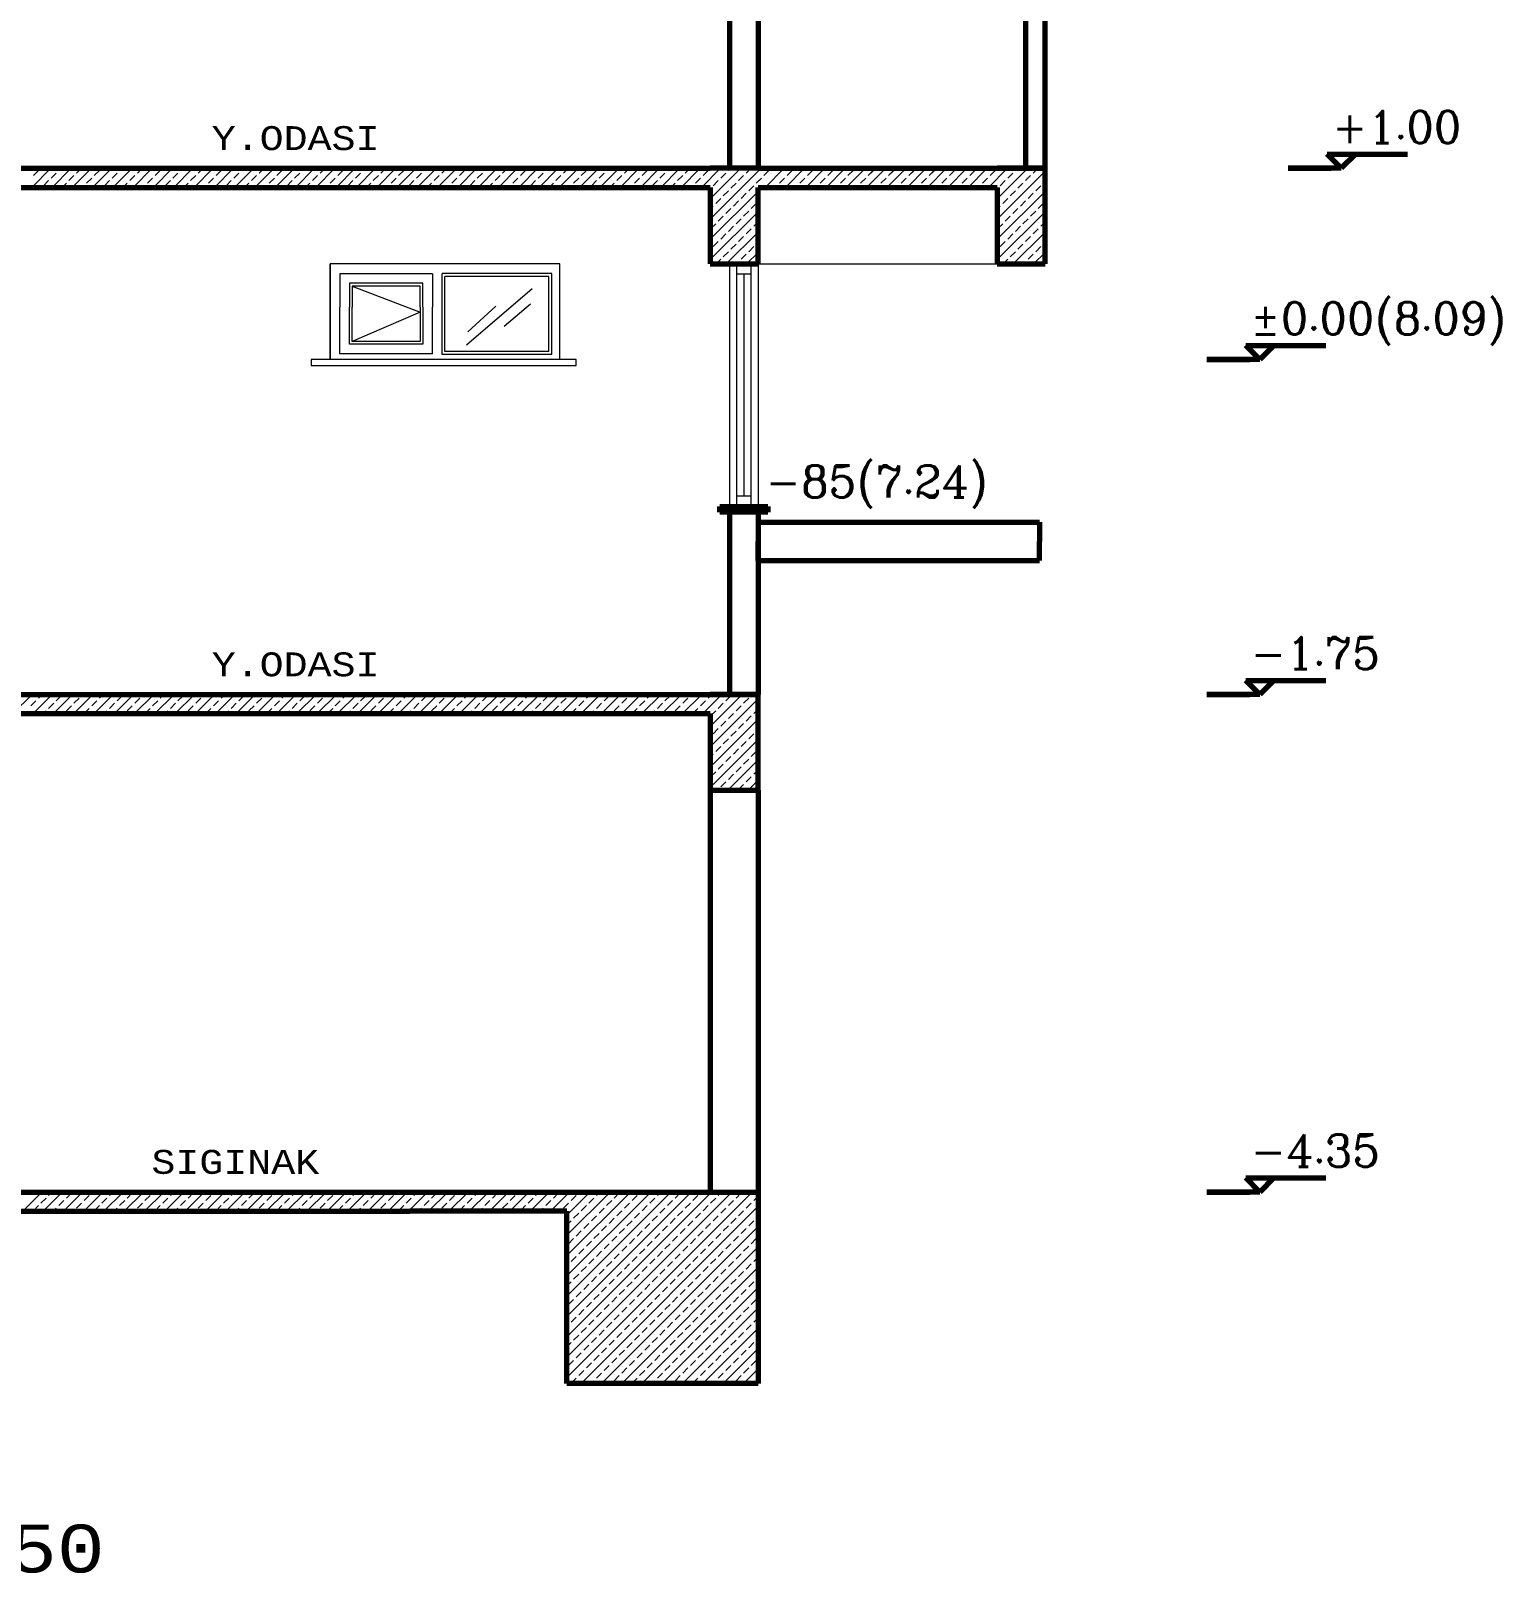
# Model space of a CAD drawing. Header units: millimetres. Extents: x 35860 to 71103, y -11298 to -8385.
# Drawn here: x 57257 to 58025, y -11198 to -10392 of the extents above; entities that cross this region are included whole.
import ezdxf
from ezdxf.enums import TextEntityAlignment as Align

# ---------------------------------------------------------------- set-up
doc = ezdxf.new("R2010")
doc.units = ezdxf.units.MM
doc.header["$MEASUREMENT"] = 0
doc.layers.get('0').update_dxf_attribs({"lineweight": 15})
for name, color, linetype, lineweight in [('02', 2, 'Continuous', 20), ('03_Yazı', 1, 'Continuous', 30), ('07', 3, 'Continuous', 70)]:
    doc.layers.add(name, color=color, linetype=linetype, lineweight=lineweight)
doc.styles.add('C', font='')
doc.styles.add('ROMANC', font='romanc', dxfattribs={"height": 0.11})
doc.styles.get('C').set_extended_font_data('Courier New Tur')

msp = doc.modelspace()

# ---------------------------------------------------------------- linework, layer by layer
for p, q in [((57257.27, -10473.42), (57267.27, -10463.42)), ((57258.13, -10467.25), (57260.79, -10464.6)), ((57267.41, -10468.58), (57270.07, -10465.93)), ((57267.87, -10473.42), (57277.87, -10463.42)), ((57271.39, -10464.6), (57272.57, -10463.42)), ((57276.7, -10469.9), (57279.35, -10467.25)), ((57278.48, -10473.42), (57288.48, -10463.42)), ((57280.67, -10465.93), (57283.18, -10463.42)), ((57285.98, -10471.23), (57288.63, -10468.58)), ((57289.09, -10473.42), (57299.09, -10463.42)), ((57289.95, -10467.25), (57292.61, -10464.6)), ((57299.23, -10468.58), (57301.89, -10465.93)), ((57299.69, -10473.42), (57309.69, -10463.42)), ((57303.21, -10464.6), (57304.39, -10463.42)), ((57308.52, -10469.9), (57311.17, -10467.25)), ((57310.3, -10473.42), (57320.3, -10463.42)), ((57312.49, -10465.93), (57315, -10463.42)), ((57317.8, -10471.23), (57320.45, -10468.58)), ((57320.91, -10473.42), (57330.91, -10463.42)), ((57321.77, -10467.25), (57324.42, -10464.6)), ((57331.05, -10468.58), (57333.71, -10465.93)), ((57331.51, -10473.42), (57341.51, -10463.42)), ((57335.03, -10464.6), (57336.21, -10463.42)), ((57340.33, -10469.9), (57342.99, -10467.25)), ((57342.12, -10473.42), (57352.12, -10463.42)), ((57344.31, -10465.93), (57346.82, -10463.42)), ((57349.62, -10471.23), (57352.27, -10468.58)), ((57352.73, -10473.42), (57362.73, -10463.42)), ((57353.59, -10467.25), (57356.24, -10464.6)), ((57362.87, -10468.58), (57365.53, -10465.93)), ((57363.33, -10473.42), (57373.33, -10463.42)), ((57366.85, -10464.6), (57368.03, -10463.42)), ((57372.15, -10469.9), (57374.81, -10467.25)), ((57373.94, -10473.42), (57383.94, -10463.42)), ((57376.13, -10465.93), (57378.63, -10463.42)), ((57381.44, -10471.23), (57384.09, -10468.58)), ((57384.54, -10473.42), (57394.54, -10463.42)), ((57385.41, -10467.25), (57388.06, -10464.6)), ((57394.69, -10468.58), (57397.35, -10465.93)), ((57395.15, -10473.42), (57405.15, -10463.42)), ((57398.67, -10464.6), (57399.85, -10463.42)), ((57403.97, -10469.9), (57406.63, -10467.25)), ((57405.76, -10473.42), (57415.76, -10463.42)), ((57407.95, -10465.93), (57410.45, -10463.42)), ((57413.26, -10471.23), (57415.91, -10468.58)), ((57416.36, -10473.42), (57426.36, -10463.42)), ((57417.23, -10467.25), (57419.88, -10464.6)), ((57426.51, -10468.58), (57429.17, -10465.93)), ((57426.97, -10473.42), (57436.97, -10463.42)), ((57430.49, -10464.6), (57431.67, -10463.42)), ((57435.79, -10469.9), (57438.45, -10467.25)), ((57437.58, -10473.42), (57447.58, -10463.42)), ((57439.77, -10465.93), (57442.27, -10463.42)), ((57445.08, -10471.23), (57447.73, -10468.58)), ((57448.18, -10473.42), (57458.18, -10463.42)), ((57449.05, -10467.25), (57451.7, -10464.6)), ((57458.33, -10468.58), (57460.98, -10465.93)), ((57458.79, -10473.42), (57468.79, -10463.42)), ((57462.31, -10464.6), (57463.49, -10463.42)), ((57467.61, -10469.9), (57470.27, -10467.25)), ((57469.4, -10473.42), (57479.4, -10463.42)), ((57471.59, -10465.93), (57474.09, -10463.42)), ((57476.89, -10471.23), (57479.55, -10468.58)), ((57480, -10473.42), (57490, -10463.42)), ((57480.87, -10467.25), (57483.52, -10464.6)), ((57490.15, -10468.58), (57492.8, -10465.93)), ((57490.61, -10473.42), (57500.61, -10463.42)), ((57494.13, -10464.6), (57495.31, -10463.42)), ((57499.43, -10469.9), (57502.09, -10467.25)), ((57501.22, -10473.42), (57511.22, -10463.42)), ((57503.41, -10465.93), (57505.91, -10463.42)), ((57508.71, -10471.23), (57511.37, -10468.58)), ((57511.82, -10473.42), (57521.82, -10463.42)), ((57512.69, -10467.25), (57515.34, -10464.6)), ((57521.97, -10468.58), (57524.62, -10465.93)), ((57522.43, -10473.42), (57532.43, -10463.42)), ((57525.95, -10464.6), (57527.13, -10463.42)), ((57531.25, -10469.9), (57533.91, -10467.25)), ((57533.04, -10473.42), (57543.04, -10463.42)), ((57535.23, -10465.93), (57537.73, -10463.42)), ((57540.53, -10471.23), (57543.19, -10468.58)), ((57543.64, -10473.42), (57553.64, -10463.42)), ((57544.51, -10467.25), (57547.16, -10464.6)), ((57553.79, -10468.58), (57556.44, -10465.93)), ((57554.25, -10473.42), (57564.25, -10463.42)), ((57557.77, -10464.6), (57558.95, -10463.42)), ((57563.07, -10469.9), (57565.73, -10467.25)), ((57564.86, -10473.42), (57574.86, -10463.42)), ((57567.05, -10465.93), (57569.55, -10463.42)), ((57572.35, -10471.23), (57575.01, -10468.58)), ((57575.46, -10473.42), (57585.46, -10463.42)), ((57576.33, -10467.25), (57578.98, -10464.6)), ((57585.61, -10468.58), (57588.26, -10465.93)), ((57586.07, -10473.42), (57596.07, -10463.42)), ((57589.59, -10464.6), (57590.77, -10463.42)), ((57594.89, -10469.9), (57597.54, -10467.25)), ((57596.68, -10473.42), (57606.68, -10463.42)), ((57598.87, -10465.93), (57601.37, -10463.42)), ((57604.17, -10471.23), (57606.83, -10468.58)), ((57607.28, -10473.42), (57617.28, -10463.42)), ((57608.15, -10467.25), (57610.8, -10464.6)), ((57611.96, -10479.35), (57627.89, -10463.42)), ((57611.96, -10489.96), (57638.5, -10463.42)), ((57617.43, -10468.58), (57620.08, -10465.93)), ((57621.41, -10464.6), (57622.59, -10463.42)), ((57626.71, -10469.9), (57629.36, -10467.25)), ((57630.69, -10465.93), (57633.19, -10463.42)), ((57635.99, -10471.23), (57638.65, -10468.58)), ((57639.97, -10467.25), (57642.62, -10464.6)), ((57640.61, -10473.42), (57650.61, -10463.42)), ((57640.61, -10473.42), (57650.61, -10463.42)), ((57648.11, -10471.23), (57650.76, -10468.58)), ((57651.22, -10473.42), (57661.22, -10463.42)), ((57651.22, -10473.42), (57661.22, -10463.42)), ((57652.09, -10467.25), (57654.74, -10464.6)), ((57653.41, -10465.93), (57655.91, -10463.42)), ((57658.71, -10471.23), (57661.37, -10468.58)), ((57661.82, -10473.42), (57671.82, -10463.42)), ((57661.82, -10473.42), (57671.82, -10463.42)), ((57662.69, -10467.25), (57665.34, -10464.6)), ((57664.02, -10465.93), (57666.52, -10463.42)), ((57669.32, -10471.23), (57671.97, -10468.58)), ((57672.43, -10473.42), (57682.43, -10463.42)), ((57672.43, -10473.42), (57682.43, -10463.42)), ((57673.3, -10467.25), (57675.95, -10464.6)), ((57674.62, -10465.93), (57677.13, -10463.42)), ((57679.93, -10471.23), (57682.58, -10468.58)), ((57683.04, -10473.42), (57693.04, -10463.42)), ((57683.04, -10473.42), (57693.04, -10463.42)), ((57683.91, -10467.25), (57686.56, -10464.6)), ((57685.23, -10465.93), (57687.73, -10463.42)), ((57690.53, -10471.23), (57693.19, -10468.58)), ((57693.64, -10473.42), (57703.64, -10463.42)), ((57693.64, -10473.42), (57703.64, -10463.42)), ((57694.51, -10467.25), (57697.16, -10464.6)), ((57695.84, -10465.93), (57698.34, -10463.42)), ((57701.14, -10471.23), (57703.79, -10468.58)), ((57704.25, -10473.42), (57714.25, -10463.42)), ((57704.25, -10473.42), (57714.25, -10463.42)), ((57705.12, -10467.25), (57707.77, -10464.6)), ((57706.44, -10465.93), (57708.95, -10463.42)), ((57711.75, -10471.23), (57714.4, -10468.58)), ((57714.86, -10473.42), (57724.86, -10463.42)), ((57714.86, -10473.42), (57724.86, -10463.42)), ((57715.73, -10467.25), (57718.38, -10464.6)), ((57717.05, -10465.93), (57719.55, -10463.42)), ((57722.35, -10471.23), (57725.01, -10468.58)), ((57725.46, -10473.42), (57735.46, -10463.42)), ((57725.46, -10473.42), (57735.46, -10463.42)), ((57726.33, -10467.25), (57728.98, -10464.6)), ((57727.66, -10465.93), (57730.16, -10463.42)), ((57732.96, -10471.23), (57735.61, -10468.58)), ((57736.07, -10473.42), (57746.07, -10463.42)), ((57736.07, -10473.42), (57746.07, -10463.42)), ((57736.94, -10467.25), (57739.59, -10464.6)), ((57738.26, -10465.93), (57740.77, -10463.42)), ((57743.57, -10471.23), (57746.22, -10468.58)), ((57746.68, -10473.42), (57756.68, -10463.42)), ((57746.68, -10473.42), (57756.68, -10463.42)), ((57747.54, -10467.25), (57750.2, -10464.6)), ((57748.87, -10465.93), (57751.37, -10463.42)), ((57754.17, -10471.23), (57756.83, -10468.58)), ((57757.28, -10473.42), (57767.28, -10463.42)), ((57758.15, -10467.25), (57760.8, -10464.6)), ((57761.96, -10479.35), (57777.89, -10463.42)), ((57761.96, -10489.96), (57786.96, -10464.96)), ((57767.43, -10468.58), (57770.08, -10465.93)), ((57771.41, -10464.6), (57772.59, -10463.42)), ((57776.71, -10469.9), (57779.36, -10467.25)), ((57780.69, -10465.93), (57783.19, -10463.42)), ((57263.44, -10472.55), (57266.09, -10469.9)), ((57273.18, -10473.42), (57275.37, -10471.23)), ((57283.78, -10473.42), (57284.65, -10472.55)), ((57295.26, -10472.55), (57297.91, -10469.9)), ((57305, -10473.42), (57307.19, -10471.23)), ((57315.6, -10473.42), (57316.47, -10472.55)), ((57327.08, -10472.55), (57329.73, -10469.9)), ((57336.82, -10473.42), (57339.01, -10471.23)), ((57347.42, -10473.42), (57348.29, -10472.55)), ((57358.9, -10472.55), (57361.55, -10469.9)), ((57368.63, -10473.42), (57370.83, -10471.23)), ((57379.24, -10473.42), (57380.11, -10472.55)), ((57390.72, -10472.55), (57393.37, -10469.9)), ((57400.45, -10473.42), (57402.65, -10471.23)), ((57411.06, -10473.42), (57411.93, -10472.55)), ((57422.54, -10472.55), (57425.19, -10469.9)), ((57432.27, -10473.42), (57434.47, -10471.23)), ((57442.88, -10473.42), (57443.75, -10472.55)), ((57454.36, -10472.55), (57457.01, -10469.9)), ((57464.09, -10473.42), (57466.29, -10471.23)), ((57474.7, -10473.42), (57475.57, -10472.55)), ((57486.18, -10472.55), (57488.83, -10469.9)), ((57495.91, -10473.42), (57498.11, -10471.23)), ((57506.52, -10473.42), (57507.39, -10472.55)), ((57518, -10472.55), (57520.65, -10469.9)), ((57527.73, -10473.42), (57529.93, -10471.23)), ((57538.34, -10473.42), (57539.21, -10472.55)), ((57549.82, -10472.55), (57552.47, -10469.9)), ((57559.55, -10473.42), (57561.75, -10471.23)), ((57570.16, -10473.42), (57571.03, -10472.55)), ((57581.64, -10472.55), (57584.29, -10469.9)), ((57591.37, -10473.42), (57593.57, -10471.23)), ((57601.98, -10473.42), (57602.85, -10472.55)), ((57611.96, -10474.05), (57612.13, -10473.88)), ((57611.96, -10500.57), (57636.96, -10475.57)), ((57613.45, -10472.55), (57616.11, -10469.9)), ((57618.76, -10477.86), (57621.41, -10475.21)), ((57622.74, -10473.88), (57625.39, -10471.23)), ((57628.04, -10479.18), (57630.69, -10476.53)), ((57632.02, -10475.21), (57634.67, -10472.55)), ((57751.98, -10473.42), (57752.85, -10472.55)), ((57761.96, -10474.05), (57762.13, -10473.88)), ((57761.96, -10500.57), (57786.96, -10475.57)), ((57763.45, -10472.55), (57766.11, -10469.9)), ((57768.76, -10477.86), (57771.41, -10475.21)), ((57772.74, -10473.88), (57775.39, -10471.23)), ((57778.04, -10479.18), (57780.69, -10476.53)), ((57782.02, -10475.21), (57784.67, -10472.55)), ((57785.99, -10471.23), (57786.96, -10470.26)), ((57611.96, -10484.66), (57613.45, -10483.16)), ((57614.78, -10481.84), (57617.43, -10479.18)), ((57620.08, -10487.14), (57622.74, -10484.49)), ((57624.06, -10483.16), (57626.71, -10480.51)), ((57633.34, -10484.49), (57635.99, -10481.84)), ((57761.96, -10484.66), (57763.45, -10483.16)), ((57764.78, -10481.84), (57767.43, -10479.18)), ((57770.08, -10487.14), (57772.74, -10484.49)), ((57774.06, -10483.16), (57776.71, -10480.51)), ((57783.34, -10484.49), (57785.99, -10481.84)), ((57611.96, -10511.17), (57636.96, -10486.17)), ((57612.13, -10495.09), (57614.78, -10492.44)), ((57616.11, -10491.12), (57618.76, -10488.46)), ((57621.41, -10496.42), (57624.06, -10493.77)), ((57625.39, -10492.44), (57628.04, -10489.79)), ((57629.36, -10488.46), (57632.02, -10485.81)), ((57634.67, -10493.77), (57636.96, -10491.48)), ((57761.96, -10511.17), (57786.96, -10486.17)), ((57762.13, -10495.09), (57764.78, -10492.44)), ((57766.11, -10491.12), (57768.76, -10488.46)), ((57771.41, -10496.42), (57774.06, -10493.77)), ((57775.39, -10492.44), (57778.04, -10489.79)), ((57779.36, -10488.46), (57782.02, -10485.81)), ((57784.67, -10493.77), (57786.96, -10491.48)), ((57613.45, -10504.37), (57616.11, -10501.72)), ((57617.43, -10500.4), (57620.08, -10497.74)), ((57620.32, -10513.42), (57636.96, -10496.78)), ((57626.71, -10501.72), (57629.36, -10499.07)), ((57630.69, -10497.74), (57633.34, -10495.09)), ((57763.45, -10504.37), (57766.11, -10501.72)), ((57767.43, -10500.4), (57770.08, -10497.74)), ((57770.32, -10513.42), (57786.96, -10496.78)), ((57776.71, -10501.72), (57779.36, -10499.07)), ((57780.69, -10497.74), (57783.34, -10495.09)), ((57611.96, -10505.87), (57612.13, -10505.7)), ((57618.76, -10509.68), (57621.41, -10507.03)), ((57622.74, -10505.7), (57625.39, -10503.05)), ((57628.04, -10511), (57630.69, -10508.35)), ((57630.92, -10513.42), (57636.96, -10507.39)), ((57632.02, -10507.03), (57634.67, -10504.37)), ((57635.87, -10510.79), (57636.96, -10509.69)), ((57635.99, -10503.05), (57636.96, -10502.08)), ((57761.96, -10505.87), (57762.13, -10505.7)), ((57768.76, -10509.68), (57771.41, -10507.03)), ((57772.74, -10505.7), (57775.39, -10503.05)), ((57778.04, -10511), (57780.69, -10508.35)), ((57780.92, -10513.42), (57786.96, -10507.39)), ((57782.02, -10507.03), (57784.67, -10504.37)), ((57785.99, -10503.05), (57786.96, -10502.08)), ((57615.01, -10513.42), (57617.43, -10511)), ((57625.62, -10513.42), (57626.71, -10512.33)), ((57765.01, -10513.42), (57767.43, -10511)), ((57775.62, -10513.42), (57776.71, -10512.33)), ((57247.43, -10748.42), (57257.43, -10738.42)), ((57256.81, -10744.35), (57259.46, -10741.7)), ((57258.04, -10748.42), (57268.04, -10738.42)), ((57260.79, -10740.37), (57262.73, -10738.42)), ((57266.09, -10745.67), (57268.74, -10743.02)), ((57268.64, -10748.42), (57278.64, -10738.42)), ((57270.07, -10741.7), (57272.72, -10739.05)), ((57279.25, -10748.42), (57289.25, -10738.42)), ((57279.35, -10743.02), (57282, -10740.37)), ((57283.32, -10739.05), (57283.95, -10738.42)), ((57288.63, -10744.35), (57291.28, -10741.7)), ((57289.86, -10748.42), (57299.86, -10738.42)), ((57292.61, -10740.37), (57294.55, -10738.42)), ((57297.91, -10745.67), (57300.56, -10743.02)), ((57300.46, -10748.42), (57310.46, -10738.42)), ((57301.89, -10741.7), (57304.54, -10739.05)), ((57311.07, -10748.42), (57321.07, -10738.42)), ((57311.17, -10743.02), (57313.82, -10740.37)), ((57315.14, -10739.05), (57315.77, -10738.42)), ((57320.45, -10744.35), (57323.1, -10741.7)), ((57321.68, -10748.42), (57331.68, -10738.42)), ((57324.42, -10740.37), (57326.37, -10738.42)), ((57329.73, -10745.67), (57332.38, -10743.02)), ((57332.28, -10748.42), (57342.28, -10738.42)), ((57333.71, -10741.7), (57336.36, -10739.05)), ((57342.89, -10748.42), (57352.89, -10738.42)), ((57342.99, -10743.02), (57345.64, -10740.37)), ((57346.96, -10739.05), (57347.59, -10738.42)), ((57352.27, -10744.35), (57354.92, -10741.7)), ((57353.5, -10748.42), (57363.5, -10738.42)), ((57356.24, -10740.37), (57358.19, -10738.42)), ((57361.55, -10745.67), (57364.2, -10743.02)), ((57364.1, -10748.42), (57374.1, -10738.42)), ((57365.53, -10741.7), (57368.18, -10739.05)), ((57374.71, -10748.42), (57384.71, -10738.42)), ((57374.81, -10743.02), (57377.46, -10740.37)), ((57378.78, -10739.05), (57379.41, -10738.42)), ((57384.09, -10744.35), (57386.74, -10741.7)), ((57385.32, -10748.42), (57395.32, -10738.42)), ((57388.06, -10740.37), (57390.01, -10738.42)), ((57393.37, -10745.67), (57396.02, -10743.02)), ((57395.92, -10748.42), (57405.92, -10738.42)), ((57397.35, -10741.7), (57400, -10739.05)), ((57406.53, -10748.42), (57416.53, -10738.42)), ((57406.63, -10743.02), (57409.28, -10740.37)), ((57410.6, -10739.05), (57411.23, -10738.42)), ((57415.91, -10744.35), (57418.56, -10741.7)), ((57417.14, -10748.42), (57427.14, -10738.42)), ((57419.88, -10740.37), (57421.83, -10738.42)), ((57425.19, -10745.67), (57427.84, -10743.02)), ((57427.74, -10748.42), (57437.74, -10738.42)), ((57429.17, -10741.7), (57431.82, -10739.05)), ((57438.35, -10748.42), (57448.35, -10738.42)), ((57438.45, -10743.02), (57441.1, -10740.37)), ((57442.42, -10739.05), (57443.05, -10738.42)), ((57447.73, -10744.35), (57450.38, -10741.7)), ((57448.96, -10748.42), (57458.96, -10738.42)), ((57451.7, -10740.37), (57453.65, -10738.42)), ((57457.01, -10745.67), (57459.66, -10743.02)), ((57459.56, -10748.42), (57469.56, -10738.42)), ((57460.98, -10741.7), (57463.64, -10739.05)), ((57470.17, -10748.42), (57480.17, -10738.42)), ((57470.27, -10743.02), (57472.92, -10740.37)), ((57474.24, -10739.05), (57474.87, -10738.42)), ((57479.55, -10744.35), (57482.2, -10741.7)), ((57480.78, -10748.42), (57490.78, -10738.42)), ((57483.52, -10740.37), (57485.47, -10738.42)), ((57488.83, -10745.67), (57491.48, -10743.02)), ((57491.38, -10748.42), (57501.38, -10738.42)), ((57492.8, -10741.7), (57495.46, -10739.05)), ((57501.99, -10748.42), (57511.99, -10738.42)), ((57502.09, -10743.02), (57504.74, -10740.37)), ((57506.06, -10739.05), (57506.69, -10738.42)), ((57511.37, -10744.35), (57514.02, -10741.7)), ((57512.6, -10748.42), (57522.6, -10738.42)), ((57515.34, -10740.37), (57517.29, -10738.42)), ((57520.65, -10745.67), (57523.3, -10743.02)), ((57523.2, -10748.42), (57533.2, -10738.42)), ((57524.62, -10741.7), (57527.28, -10739.05)), ((57533.81, -10748.42), (57543.81, -10738.42)), ((57533.91, -10743.02), (57536.56, -10740.37)), ((57537.88, -10739.05), (57538.51, -10738.42)), ((57543.19, -10744.35), (57545.84, -10741.7)), ((57544.42, -10748.42), (57554.42, -10738.42)), ((57547.16, -10740.37), (57549.11, -10738.42)), ((57552.47, -10745.67), (57555.12, -10743.02)), ((57555.02, -10748.42), (57565.02, -10738.42)), ((57556.44, -10741.7), (57559.1, -10739.05)), ((57565.63, -10748.42), (57575.63, -10738.42)), ((57565.73, -10743.02), (57568.38, -10740.37)), ((57569.7, -10739.05), (57570.33, -10738.42)), ((57575.01, -10744.35), (57577.66, -10741.7)), ((57576.24, -10748.42), (57586.24, -10738.42)), ((57578.98, -10740.37), (57580.93, -10738.42)), ((57584.29, -10745.67), (57586.94, -10743.02)), ((57586.84, -10748.42), (57596.84, -10738.42)), ((57588.26, -10741.7), (57590.92, -10739.05)), ((57597.45, -10748.42), (57607.45, -10738.42)), ((57597.54, -10743.02), (57600.2, -10740.37)), ((57601.52, -10739.05), (57602.15, -10738.42)), ((57606.83, -10744.35), (57609.48, -10741.7)), ((57608.06, -10748.42), (57618.06, -10738.42)), ((57610.8, -10740.37), (57612.75, -10738.42)), ((57611.96, -10755.13), (57628.66, -10738.42)), ((57611.96, -10765.73), (57636.96, -10740.73)), ((57616.11, -10745.67), (57618.76, -10743.02)), ((57620.08, -10741.7), (57622.74, -10739.05)), ((57629.36, -10743.02), (57632.02, -10740.37)), ((57633.34, -10739.05), (57633.97, -10738.42)), ((57263.34, -10748.42), (57264.76, -10747)), ((57273.95, -10748.42), (57274.04, -10748.33)), ((57275.37, -10747), (57278.02, -10744.35)), ((57284.65, -10748.33), (57287.3, -10745.67)), ((57295.16, -10748.42), (57296.58, -10747)), ((57305.77, -10748.42), (57305.86, -10748.33)), ((57307.19, -10747), (57309.84, -10744.35)), ((57316.47, -10748.33), (57319.12, -10745.67)), ((57326.98, -10748.42), (57328.4, -10747)), ((57337.59, -10748.42), (57337.68, -10748.33)), ((57339.01, -10747), (57341.66, -10744.35)), ((57348.29, -10748.33), (57350.94, -10745.67)), ((57358.8, -10748.42), (57360.22, -10747)), ((57369.41, -10748.42), (57369.5, -10748.33)), ((57370.83, -10747), (57373.48, -10744.35)), ((57380.11, -10748.33), (57382.76, -10745.67)), ((57390.62, -10748.42), (57392.04, -10747)), ((57401.23, -10748.42), (57401.32, -10748.33)), ((57402.65, -10747), (57405.3, -10744.35)), ((57411.93, -10748.33), (57414.58, -10745.67)), ((57422.44, -10748.42), (57423.86, -10747)), ((57433.05, -10748.42), (57433.14, -10748.33)), ((57434.47, -10747), (57437.12, -10744.35)), ((57443.75, -10748.33), (57446.4, -10745.67)), ((57454.26, -10748.42), (57455.68, -10747)), ((57464.87, -10748.42), (57464.96, -10748.33)), ((57466.29, -10747), (57468.94, -10744.35)), ((57475.57, -10748.33), (57478.22, -10745.67)), ((57486.08, -10748.42), (57487.5, -10747)), ((57496.69, -10748.42), (57496.78, -10748.33)), ((57498.11, -10747), (57500.76, -10744.35)), ((57507.39, -10748.33), (57510.04, -10745.67)), ((57517.9, -10748.42), (57519.32, -10747)), ((57528.51, -10748.42), (57528.6, -10748.33)), ((57529.93, -10747), (57532.58, -10744.35)), ((57539.21, -10748.33), (57541.86, -10745.67)), ((57549.72, -10748.42), (57551.14, -10747)), ((57560.33, -10748.42), (57560.42, -10748.33)), ((57561.75, -10747), (57564.4, -10744.35)), ((57571.03, -10748.33), (57573.68, -10745.67)), ((57581.54, -10748.42), (57582.96, -10747)), ((57592.15, -10748.42), (57592.24, -10748.33)), ((57593.57, -10747), (57596.22, -10744.35)), ((57602.85, -10748.33), (57605.5, -10745.67)), ((57611.96, -10776.34), (57636.96, -10751.34)), ((57612.13, -10749.65), (57614.78, -10747)), ((57621.41, -10750.98), (57624.06, -10748.33)), ((57625.39, -10747), (57628.04, -10744.35)), ((57630.69, -10752.3), (57633.34, -10749.65)), ((57634.67, -10748.33), (57636.96, -10746.04)), ((57613.45, -10758.93), (57616.11, -10756.28)), ((57617.43, -10754.96), (57620.08, -10752.3)), ((57622.74, -10760.26), (57625.39, -10757.61)), ((57626.71, -10756.28), (57629.36, -10753.63)), ((57632.02, -10761.58), (57634.67, -10758.93)), ((57635.99, -10757.61), (57636.96, -10756.64)), ((57611.96, -10760.43), (57612.13, -10760.26)), ((57611.96, -10786.95), (57636.96, -10761.95)), ((57614.78, -10768.21), (57617.43, -10765.56)), ((57618.76, -10764.24), (57621.41, -10761.58)), ((57624.06, -10769.54), (57626.71, -10766.89)), ((57628.04, -10765.56), (57630.69, -10762.91)), ((57611.96, -10771.04), (57613.45, -10769.54)), ((57616.11, -10777.49), (57618.76, -10774.84)), ((57620.08, -10773.52), (57622.74, -10770.86)), ((57621.09, -10788.42), (57636.96, -10772.55)), ((57629.36, -10774.84), (57632.02, -10772.19)), ((57633.34, -10770.86), (57635.99, -10768.21)), ((57612.13, -10781.47), (57614.78, -10778.82)), ((57621.41, -10782.8), (57624.06, -10780.15)), ((57625.39, -10778.82), (57628.04, -10776.17)), ((57630.69, -10784.12), (57633.34, -10781.47)), ((57631.69, -10788.42), (57636.96, -10783.16)), ((57634.67, -10780.15), (57636.96, -10777.86)), ((57615.78, -10788.42), (57616.11, -10788.1)), ((57617.43, -10786.77), (57620.08, -10784.12)), ((57626.71, -10788.1), (57629.36, -10785.45)), ((57252.6, -11008.42), (57262.6, -10998.42)), ((57256.81, -10998.91), (57257.29, -10998.42)), ((57262.11, -11004.21), (57264.76, -11001.56)), ((57263.2, -11008.42), (57273.2, -10998.42)), ((57266.09, -11000.23), (57267.9, -10998.42)), ((57273.81, -11008.42), (57283.81, -10998.42)), ((57275.37, -11001.56), (57278.02, -10998.91)), ((57284.42, -11008.42), (57294.42, -10998.42)), ((57284.65, -11002.88), (57287.3, -11000.23)), ((57288.63, -10998.91), (57289.11, -10998.42)), ((57293.93, -11004.21), (57296.58, -11001.56)), ((57295.02, -11008.42), (57305.02, -10998.42)), ((57297.91, -11000.23), (57299.72, -10998.42)), ((57305.63, -11008.42), (57315.63, -10998.42)), ((57307.19, -11001.56), (57309.84, -10998.91)), ((57316.24, -11008.42), (57326.24, -10998.42)), ((57316.47, -11002.88), (57319.12, -11000.23)), ((57320.45, -10998.91), (57320.93, -10998.42)), ((57325.75, -11004.21), (57328.4, -11001.56)), ((57326.84, -11008.42), (57336.84, -10998.42)), ((57329.73, -11000.23), (57331.54, -10998.42)), ((57337.45, -11008.42), (57347.45, -10998.42)), ((57339.01, -11001.56), (57341.66, -10998.91)), ((57348.06, -11008.42), (57358.06, -10998.42)), ((57348.29, -11002.88), (57350.94, -11000.23)), ((57352.27, -10998.91), (57352.75, -10998.42)), ((57357.57, -11004.21), (57360.22, -11001.56)), ((57358.66, -11008.42), (57368.66, -10998.42)), ((57361.55, -11000.23), (57363.36, -10998.42)), ((57369.27, -11008.42), (57379.27, -10998.42)), ((57370.83, -11001.56), (57373.48, -10998.91)), ((57379.87, -11008.42), (57389.87, -10998.42)), ((57380.11, -11002.88), (57382.76, -11000.23)), ((57384.09, -10998.91), (57384.57, -10998.42)), ((57389.39, -11004.21), (57392.04, -11001.56)), ((57390.48, -11008.42), (57400.48, -10998.42)), ((57393.37, -11000.23), (57395.18, -10998.42)), ((57401.09, -11008.42), (57411.09, -10998.42)), ((57402.65, -11001.56), (57405.3, -10998.91)), ((57411.69, -11008.42), (57421.69, -10998.42)), ((57411.93, -11002.88), (57414.58, -11000.23)), ((57415.91, -10998.91), (57416.39, -10998.42)), ((57421.21, -11004.21), (57423.86, -11001.56)), ((57422.3, -11008.42), (57432.3, -10998.42)), ((57425.19, -11000.23), (57427, -10998.42)), ((57432.91, -11008.42), (57442.91, -10998.42)), ((57434.47, -11001.56), (57437.12, -10998.91)), ((57443.51, -11008.42), (57453.51, -10998.42)), ((57443.75, -11002.88), (57446.4, -11000.23)), ((57447.73, -10998.91), (57448.21, -10998.42)), ((57453.03, -11004.21), (57455.68, -11001.56)), ((57454.12, -11008.42), (57464.12, -10998.42)), ((57457.01, -11000.23), (57458.82, -10998.42)), ((57464.73, -11008.42), (57474.73, -10998.42)), ((57466.29, -11001.56), (57468.94, -10998.91)), ((57475.33, -11008.42), (57485.33, -10998.42)), ((57475.57, -11002.88), (57478.22, -11000.23)), ((57479.55, -10998.91), (57480.03, -10998.42)), ((57484.85, -11004.21), (57487.5, -11001.56)), ((57485.94, -11008.42), (57495.94, -10998.42)), ((57488.83, -11000.23), (57490.64, -10998.42)), ((57496.55, -11008.42), (57506.55, -10998.42)), ((57498.11, -11001.56), (57500.76, -10998.91)), ((57507.15, -11008.42), (57517.15, -10998.42)), ((57507.39, -11002.88), (57510.04, -11000.23)), ((57511.37, -10998.91), (57511.85, -10998.42)), ((57516.67, -11004.21), (57519.32, -11001.56)), ((57517.76, -11008.42), (57527.76, -10998.42)), ((57520.65, -11000.23), (57522.46, -10998.42)), ((57528.37, -11008.42), (57538.37, -10998.42)), ((57529.93, -11001.56), (57532.58, -10998.91)), ((57536.96, -11010.44), (57548.97, -10998.42)), ((57536.96, -11021.04), (57559.58, -10998.42)), ((57536.96, -11031.65), (57570.19, -10998.42)), ((57536.96, -11042.26), (57580.79, -10998.42)), ((57536.96, -11052.86), (57591.4, -10998.42)), ((57536.96, -11063.47), (57602.01, -10998.42)), ((57536.96, -11074.08), (57612.61, -10998.42)), ((57536.96, -11084.68), (57623.22, -10998.42)), ((57536.96, -11095.29), (57633.83, -10998.42)), ((57539.21, -11002.88), (57541.86, -11000.23)), ((57543.19, -10998.91), (57543.67, -10998.42)), ((57548.49, -11004.21), (57551.14, -11001.56)), ((57552.47, -11000.23), (57554.28, -10998.42)), ((57561.75, -11001.56), (57564.4, -10998.91)), ((57571.03, -11002.88), (57573.68, -11000.23)), ((57575.01, -10998.91), (57575.49, -10998.42)), ((57580.31, -11004.21), (57582.96, -11001.56)), ((57584.29, -11000.23), (57586.1, -10998.42)), ((57593.57, -11001.56), (57596.22, -10998.91)), ((57602.85, -11002.88), (57605.5, -11000.23)), ((57606.83, -10998.91), (57607.31, -10998.42)), ((57612.13, -11004.21), (57614.78, -11001.56)), ((57616.11, -11000.23), (57617.92, -10998.42)), ((57625.39, -11001.56), (57628.04, -10998.91)), ((57634.67, -11002.88), (57636.96, -11000.59)), ((57258.13, -11008.19), (57260.79, -11005.54)), ((57268.51, -11008.42), (57270.07, -11006.86)), ((57271.39, -11005.54), (57274.04, -11002.88)), ((57279.11, -11008.42), (57279.35, -11008.19)), ((57280.67, -11006.86), (57283.32, -11004.21)), ((57289.95, -11008.19), (57292.61, -11005.54)), ((57300.33, -11008.42), (57301.89, -11006.86)), ((57303.21, -11005.54), (57305.86, -11002.88)), ((57310.93, -11008.42), (57311.17, -11008.19)), ((57312.49, -11006.86), (57315.14, -11004.21)), ((57321.77, -11008.19), (57324.42, -11005.54)), ((57332.15, -11008.42), (57333.71, -11006.86)), ((57335.03, -11005.54), (57337.68, -11002.88)), ((57342.75, -11008.42), (57342.99, -11008.19)), ((57344.31, -11006.86), (57346.96, -11004.21)), ((57353.59, -11008.19), (57356.24, -11005.54)), ((57363.97, -11008.42), (57365.53, -11006.86)), ((57366.85, -11005.54), (57369.5, -11002.88)), ((57374.57, -11008.42), (57374.81, -11008.19)), ((57376.13, -11006.86), (57378.78, -11004.21)), ((57385.41, -11008.19), (57388.06, -11005.54)), ((57395.78, -11008.42), (57397.35, -11006.86)), ((57398.67, -11005.54), (57401.32, -11002.88)), ((57406.39, -11008.42), (57406.63, -11008.19)), ((57407.95, -11006.86), (57410.6, -11004.21)), ((57417.23, -11008.19), (57419.88, -11005.54)), ((57427.6, -11008.42), (57429.17, -11006.86)), ((57430.49, -11005.54), (57433.14, -11002.88)), ((57438.21, -11008.42), (57438.45, -11008.19)), ((57439.77, -11006.86), (57442.42, -11004.21)), ((57449.05, -11008.19), (57451.7, -11005.54)), ((57459.42, -11008.42), (57460.98, -11006.86)), ((57462.31, -11005.54), (57464.96, -11002.88)), ((57470.03, -11008.42), (57470.27, -11008.19)), ((57471.59, -11006.86), (57474.24, -11004.21)), ((57480.87, -11008.19), (57483.52, -11005.54)), ((57491.24, -11008.42), (57492.8, -11006.86)), ((57494.13, -11005.54), (57496.78, -11002.88)), ((57501.85, -11008.42), (57502.09, -11008.19)), ((57503.41, -11006.86), (57506.06, -11004.21)), ((57512.69, -11008.19), (57515.34, -11005.54)), ((57523.06, -11008.42), (57524.62, -11006.86)), ((57525.95, -11005.54), (57528.6, -11002.88)), ((57533.67, -11008.42), (57533.91, -11008.19)), ((57535.23, -11006.86), (57537.88, -11004.21)), ((57540.53, -11012.17), (57543.19, -11009.51)), ((57544.43, -11098.42), (57636.96, -11005.9)), ((57544.51, -11008.19), (57547.16, -11005.54)), ((57553.79, -11009.51), (57556.44, -11006.86)), ((57557.77, -11005.54), (57560.42, -11002.88)), ((57563.07, -11010.84), (57565.73, -11008.19)), ((57567.05, -11006.86), (57569.7, -11004.21)), ((57572.35, -11012.17), (57575.01, -11009.51)), ((57576.33, -11008.19), (57578.98, -11005.54)), ((57585.61, -11009.51), (57588.26, -11006.86)), ((57589.59, -11005.54), (57592.24, -11002.88)), ((57594.89, -11010.84), (57597.54, -11008.19)), ((57598.87, -11006.86), (57601.52, -11004.21)), ((57604.17, -11012.17), (57606.83, -11009.51)), ((57608.15, -11008.19), (57610.8, -11005.54)), ((57617.43, -11009.51), (57620.08, -11006.86)), ((57621.41, -11005.54), (57624.06, -11002.88)), ((57626.71, -11010.84), (57629.36, -11008.19)), ((57630.69, -11006.86), (57633.34, -11004.21)), ((57536.96, -11015.74), (57539.21, -11013.49)), ((57545.84, -11017.47), (57548.49, -11014.82)), ((57549.82, -11013.49), (57552.47, -11010.84)), ((57555.04, -11098.42), (57636.96, -11016.5)), ((57555.12, -11018.79), (57557.77, -11016.14)), ((57559.1, -11014.82), (57561.75, -11012.17)), ((57564.4, -11020.12), (57567.05, -11017.47)), ((57568.38, -11016.14), (57571.03, -11013.49)), ((57577.66, -11017.47), (57580.31, -11014.82)), ((57581.64, -11013.49), (57584.29, -11010.84)), ((57586.94, -11018.79), (57589.59, -11016.14)), ((57590.92, -11014.82), (57593.57, -11012.17)), ((57596.22, -11020.12), (57598.87, -11017.47)), ((57600.2, -11016.14), (57602.85, -11013.49)), ((57609.48, -11017.47), (57612.13, -11014.82)), ((57613.45, -11013.49), (57616.11, -11010.84)), ((57618.76, -11018.79), (57621.41, -11016.14)), ((57622.74, -11014.82), (57625.39, -11012.17)), ((57628.04, -11020.12), (57630.69, -11017.47)), ((57632.02, -11016.14), (57634.67, -11013.49)), ((57635.99, -11012.17), (57636.96, -11011.2)), ((57537.88, -11025.42), (57540.53, -11022.77)), ((57541.86, -11021.45), (57544.51, -11018.79)), ((57547.16, -11026.75), (57549.82, -11024.1)), ((57551.14, -11022.77), (57553.79, -11020.12)), ((57556.44, -11028.08), (57559.1, -11025.42)), ((57560.42, -11024.1), (57563.07, -11021.45)), ((57569.7, -11025.42), (57572.35, -11022.77)), ((57573.68, -11021.45), (57576.33, -11018.79)), ((57578.98, -11026.75), (57581.64, -11024.1)), ((57582.96, -11022.77), (57585.61, -11020.12)), ((57588.26, -11028.08), (57590.92, -11025.42)), ((57592.24, -11024.1), (57594.89, -11021.45)), ((57601.52, -11025.42), (57604.17, -11022.77)), ((57605.5, -11021.45), (57608.15, -11018.79)), ((57610.8, -11026.75), (57613.45, -11024.1)), ((57614.78, -11022.77), (57617.43, -11020.12)), ((57620.08, -11028.08), (57622.74, -11025.42)), ((57624.06, -11024.1), (57626.71, -11021.45)), ((57633.34, -11025.42), (57635.99, -11022.77)), ((57539.21, -11034.7), (57541.86, -11032.05)), ((57543.19, -11030.73), (57545.84, -11028.08)), ((57548.49, -11036.03), (57551.14, -11033.38)), ((57552.47, -11032.05), (57555.12, -11029.4)), ((57561.75, -11033.38), (57564.4, -11030.73)), ((57565.65, -11098.42), (57636.96, -11027.11)), ((57565.73, -11029.4), (57568.38, -11026.75)), ((57571.03, -11034.7), (57573.68, -11032.05)), ((57575.01, -11030.73), (57577.66, -11028.08)), ((57580.31, -11036.03), (57582.96, -11033.38)), ((57584.29, -11032.05), (57586.94, -11029.4)), ((57593.57, -11033.38), (57596.22, -11030.73)), ((57597.54, -11029.4), (57600.2, -11026.75)), ((57602.85, -11034.7), (57605.5, -11032.05)), ((57606.83, -11030.73), (57609.48, -11028.08)), ((57612.13, -11036.03), (57614.78, -11033.38)), ((57616.11, -11032.05), (57618.76, -11029.4)), ((57625.39, -11033.38), (57628.04, -11030.73)), ((57629.36, -11029.4), (57632.02, -11026.75)), ((57634.67, -11034.7), (57636.96, -11032.41)), ((57536.96, -11036.95), (57537.88, -11036.03)), ((57540.53, -11043.98), (57543.19, -11041.33)), ((57544.51, -11040.01), (57547.16, -11037.36)), ((57553.79, -11041.33), (57556.44, -11038.68)), ((57557.77, -11037.36), (57560.42, -11034.7)), ((57563.07, -11042.66), (57565.73, -11040.01)), ((57567.05, -11038.68), (57569.7, -11036.03)), ((57572.35, -11043.98), (57575.01, -11041.33)), ((57576.25, -11098.42), (57636.96, -11037.72)), ((57576.33, -11040.01), (57578.98, -11037.36)), ((57585.61, -11041.33), (57588.26, -11038.68)), ((57589.59, -11037.36), (57592.24, -11034.7)), ((57594.89, -11042.66), (57597.54, -11040.01)), ((57598.87, -11038.68), (57601.52, -11036.03)), ((57604.17, -11043.98), (57606.83, -11041.33)), ((57608.15, -11040.01), (57610.8, -11037.36)), ((57617.43, -11041.33), (57620.08, -11038.68)), ((57621.41, -11037.36), (57624.06, -11034.7)), ((57626.71, -11042.66), (57629.36, -11040.01)), ((57630.69, -11038.68), (57633.34, -11036.03)), ((57536.96, -11047.56), (57539.21, -11045.31)), ((57545.84, -11049.29), (57548.49, -11046.64)), ((57549.82, -11045.31), (57552.47, -11042.66)), ((57555.12, -11050.61), (57557.77, -11047.96)), ((57559.1, -11046.64), (57561.75, -11043.98)), ((57564.4, -11051.94), (57567.05, -11049.29)), ((57568.38, -11047.96), (57571.03, -11045.31)), ((57577.66, -11049.29), (57580.31, -11046.64)), ((57581.64, -11045.31), (57584.29, -11042.66)), ((57586.86, -11098.42), (57636.96, -11048.32)), ((57586.94, -11050.61), (57589.59, -11047.96)), ((57590.92, -11046.64), (57593.57, -11043.98)), ((57596.22, -11051.94), (57598.87, -11049.29)), ((57600.2, -11047.96), (57602.85, -11045.31)), ((57609.48, -11049.29), (57612.13, -11046.64)), ((57613.45, -11045.31), (57616.11, -11042.66)), ((57618.76, -11050.61), (57621.41, -11047.96)), ((57622.74, -11046.64), (57625.39, -11043.98)), ((57628.04, -11051.94), (57630.69, -11049.29)), ((57632.02, -11047.96), (57634.67, -11045.31)), ((57635.99, -11043.98), (57636.96, -11043.02)), ((57537.88, -11057.24), (57540.53, -11054.59)), ((57541.86, -11053.27), (57544.51, -11050.61)), ((57547.16, -11058.57), (57549.82, -11055.92)), ((57551.14, -11054.59), (57553.79, -11051.94)), ((57556.44, -11059.89), (57559.1, -11057.24)), ((57560.42, -11055.92), (57563.07, -11053.27)), ((57569.7, -11057.24), (57572.35, -11054.59)), ((57573.68, -11053.27), (57576.33, -11050.61)), ((57578.98, -11058.57), (57581.64, -11055.92)), ((57582.96, -11054.59), (57585.61, -11051.94)), ((57588.26, -11059.89), (57590.92, -11057.24)), ((57592.24, -11055.92), (57594.89, -11053.27)), ((57601.52, -11057.24), (57604.17, -11054.59)), ((57605.5, -11053.27), (57608.15, -11050.61)), ((57610.8, -11058.57), (57613.45, -11055.92)), ((57614.78, -11054.59), (57617.43, -11051.94)), ((57620.08, -11059.89), (57622.74, -11057.24)), ((57624.06, -11055.92), (57626.71, -11053.27)), ((57633.34, -11057.24), (57635.99, -11054.59)), ((57539.21, -11066.52), (57541.86, -11063.87)), ((57543.19, -11062.55), (57545.84, -11059.89)), ((57548.49, -11067.85), (57551.14, -11065.2)), ((57552.47, -11063.87), (57555.12, -11061.22)), ((57561.75, -11065.2), (57564.4, -11062.55)), ((57565.73, -11061.22), (57568.38, -11058.57)), ((57571.03, -11066.52), (57573.68, -11063.87)), ((57575.01, -11062.55), (57577.66, -11059.89)), ((57580.31, -11067.85), (57582.96, -11065.2)), ((57584.29, -11063.87), (57586.94, -11061.22)), ((57593.57, -11065.2), (57596.22, -11062.55)), ((57597.47, -11098.42), (57636.96, -11058.93)), ((57597.54, -11061.22), (57600.2, -11058.57)), ((57602.85, -11066.52), (57605.5, -11063.87)), ((57606.83, -11062.55), (57609.48, -11059.89)), ((57612.13, -11067.85), (57614.78, -11065.2)), ((57616.11, -11063.87), (57618.76, -11061.22)), ((57625.39, -11065.2), (57628.04, -11062.55)), ((57629.36, -11061.22), (57632.02, -11058.57)), ((57634.67, -11066.52), (57636.96, -11064.23)), ((57536.96, -11068.77), (57537.88, -11067.85)), ((57540.53, -11075.8), (57543.19, -11073.15)), ((57544.51, -11071.83), (57547.16, -11069.18)), ((57553.79, -11073.15), (57556.44, -11070.5)), ((57557.77, -11069.18), (57560.42, -11066.52)), ((57563.07, -11074.48), (57565.73, -11071.83)), ((57567.05, -11070.5), (57569.7, -11067.85)), ((57572.35, -11075.8), (57575.01, -11073.15)), ((57576.33, -11071.83), (57578.98, -11069.18)), ((57585.61, -11073.15), (57588.26, -11070.5)), ((57589.59, -11069.18), (57592.24, -11066.52)), ((57594.89, -11074.48), (57597.54, -11071.83)), ((57598.87, -11070.5), (57601.52, -11067.85)), ((57604.17, -11075.8), (57606.83, -11073.15)), ((57608.07, -11098.42), (57636.96, -11069.54)), ((57608.15, -11071.83), (57610.8, -11069.18)), ((57617.43, -11073.15), (57620.08, -11070.5)), ((57621.41, -11069.18), (57624.06, -11066.52)), ((57626.71, -11074.48), (57629.36, -11071.83)), ((57630.69, -11070.5), (57633.34, -11067.85)), ((57536.96, -11079.38), (57539.21, -11077.13)), ((57545.84, -11081.11), (57548.49, -11078.46)), ((57549.82, -11077.13), (57552.47, -11074.48)), ((57555.12, -11082.43), (57557.77, -11079.78)), ((57559.1, -11078.46), (57561.75, -11075.8)), ((57564.4, -11083.76), (57567.05, -11081.11)), ((57568.38, -11079.78), (57571.03, -11077.13)), ((57577.66, -11081.11), (57580.31, -11078.46)), ((57581.64, -11077.13), (57584.29, -11074.48)), ((57586.94, -11082.43), (57589.59, -11079.78)), ((57590.92, -11078.46), (57593.57, -11075.8)), ((57596.22, -11083.76), (57598.87, -11081.11)), ((57600.2, -11079.78), (57602.85, -11077.13)), ((57609.48, -11081.11), (57612.13, -11078.46)), ((57613.45, -11077.13), (57616.11, -11074.48)), ((57618.68, -11098.42), (57636.96, -11080.14)), ((57618.76, -11082.43), (57621.41, -11079.78)), ((57622.74, -11078.46), (57625.39, -11075.8)), ((57628.04, -11083.76), (57630.69, -11081.11)), ((57632.02, -11079.78), (57634.67, -11077.13)), ((57635.99, -11075.8), (57636.96, -11074.84)), ((57537.88, -11089.06), (57540.53, -11086.41)), ((57541.86, -11085.09), (57544.51, -11082.43)), ((57547.16, -11090.39), (57549.82, -11087.74)), ((57551.14, -11086.41), (57553.79, -11083.76)), ((57556.44, -11091.71), (57559.1, -11089.06)), ((57560.42, -11087.74), (57563.07, -11085.09)), ((57569.7, -11089.06), (57572.35, -11086.41)), ((57573.68, -11085.09), (57576.33, -11082.43)), ((57578.98, -11090.39), (57581.64, -11087.74)), ((57582.96, -11086.41), (57585.61, -11083.76)), ((57588.26, -11091.71), (57590.92, -11089.06)), ((57592.24, -11087.74), (57594.89, -11085.09)), ((57601.52, -11089.06), (57604.17, -11086.41)), ((57605.5, -11085.09), (57608.15, -11082.43)), ((57610.8, -11090.39), (57613.45, -11087.74)), ((57614.78, -11086.41), (57617.43, -11083.76)), ((57620.08, -11091.71), (57622.74, -11089.06)), ((57624.06, -11087.74), (57626.71, -11085.09)), ((57633.34, -11089.06), (57635.99, -11086.41)), ((57539.21, -11098.34), (57541.86, -11095.69)), ((57543.19, -11094.37), (57545.84, -11091.71)), ((57549.74, -11098.42), (57551.14, -11097.02)), ((57552.47, -11095.69), (57555.12, -11093.04)), ((57561.75, -11097.02), (57564.4, -11094.37)), ((57565.73, -11093.04), (57568.38, -11090.39)), ((57571.03, -11098.34), (57573.68, -11095.69)), ((57575.01, -11094.37), (57577.66, -11091.71)), ((57581.56, -11098.42), (57582.96, -11097.02)), ((57584.29, -11095.69), (57586.94, -11093.04)), ((57593.57, -11097.02), (57596.22, -11094.37)), ((57597.54, -11093.04), (57600.2, -11090.39)), ((57602.85, -11098.34), (57605.5, -11095.69)), ((57606.83, -11094.37), (57609.48, -11091.71)), ((57613.38, -11098.42), (57614.78, -11097.02)), ((57616.11, -11095.69), (57618.76, -11093.04)), ((57625.39, -11097.02), (57628.04, -11094.37)), ((57629.29, -11098.42), (57636.96, -11090.75)), ((57629.36, -11093.04), (57632.02, -11090.39)), ((57634.67, -11098.34), (57636.96, -11096.05)), ((57560.34, -11098.42), (57560.42, -11098.34)), ((57592.16, -11098.42), (57592.24, -11098.34)), ((57623.98, -11098.42), (57624.06, -11098.34))]:
    msp.add_line(p, q)
at = {"layer": '02'}
for p, q in [((57513.34, -10513.42), (57413.34, -10513.42)), ((57513.34, -10513.42), (57413.34, -10513.42)), ((57533.34, -10513.42), (57413.34, -10513.42)), ((57413.34, -10513.42), (57413.34, -10563.42)), ((57413.34, -10513.42), (57413.34, -10563.42)), ((57413.34, -10513.42), (57413.34, -10563.42)), ((57413.34, -10513.42), (57413.34, -10563.42)), ((57413.34, -10513.42), (57413.34, -10563.42)), ((57413.34, -10513.42), (57413.34, -10563.42)), ((57533.34, -10513.42), (57413.34, -10513.42)), ((57413.34, -10563.42), (57413.34, -10513.42)), ((57413.34, -10563.42), (57413.34, -10513.42)), ((57413.34, -10563.42), (57413.34, -10513.42)), ((57533.34, -10563.42), (57533.34, -10513.42)), ((57533.34, -10563.42), (57533.34, -10513.42)), ((57533.34, -10563.42), (57533.34, -10513.42)), ((57621.96, -10513.42), (57621.96, -10640.11)), ((57625.71, -10513.42), (57625.71, -10640.11)), ((57633.21, -10513.42), (57633.21, -10640.11)), ((57636.96, -10513.42), (57636.96, -10640.11)), ((57636.96, -10513.42), (57761.96, -10513.42)), ((57418.34, -10518.56), (57418.34, -10536.06)), ((57466.73, -10518.56), (57418.34, -10518.56)), ((57418.34, -10518.56), (57418.34, -10536.06)), ((57466.73, -10518.56), (57418.34, -10518.56)), ((57418.34, -10518.56), (57418.34, -10536.06)), ((57466.73, -10518.56), (57418.34, -10518.56)), ((57423.34, -10523.56), (57423.34, -10536.06)), ((57461.73, -10523.56), (57423.34, -10523.56)), ((57423.34, -10523.56), (57423.34, -10536.06)), ((57461.73, -10523.56), (57423.34, -10523.56)), ((57423.34, -10523.56), (57423.34, -10536.06)), ((57461.73, -10523.56), (57423.34, -10523.56)), ((57424.84, -10525.06), (57424.84, -10536.06)), ((57460.23, -10525.06), (57424.84, -10525.06)), ((57424.84, -10525.06), (57424.84, -10536.06)), ((57460.23, -10525.06), (57424.84, -10525.06)), ((57424.84, -10525.06), (57424.84, -10536.06)), ((57460.23, -10525.06), (57424.84, -10525.06)), ((57424.84, -10525.06), (57460.23, -10538.66)), ((57460.23, -10536.06), (57460.23, -10525.06)), ((57460.23, -10536.06), (57460.23, -10525.06)), ((57460.23, -10536.06), (57460.23, -10525.06)), ((57461.73, -10536.06), (57461.73, -10523.56)), ((57461.73, -10536.06), (57461.73, -10523.56)), ((57461.73, -10536.06), (57461.73, -10523.56)), ((57466.73, -10518.56), (57466.73, -10536.06)), ((57466.73, -10518.56), (57466.73, -10536.06)), ((57466.73, -10518.56), (57466.73, -10536.06)), ((57529.08, -10518.42), (57471.73, -10518.42)), ((57471.73, -10560.77), (57471.73, -10518.42)), ((57527.58, -10519.92), (57473.23, -10519.92)), ((57473.23, -10559.27), (57473.23, -10519.92)), ((57527.58, -10559.27), (57527.58, -10519.92)), ((57529.08, -10560.77), (57529.08, -10518.42)), ((57625.71, -10518.68), (57633.21, -10518.68)), ((57629.46, -10518.68), (57629.46, -10634.56)), ((57484.51, -10555.62), (57518.91, -10526.32)), ((57418.34, -10553.56), (57418.34, -10536.06)), ((57418.34, -10553.56), (57418.34, -10536.06)), ((57418.34, -10560.44), (57418.34, -10536.06)), ((57423.34, -10548.56), (57423.34, -10536.06)), ((57423.34, -10548.56), (57423.34, -10536.06)), ((57423.34, -10555.44), (57423.34, -10536.06)), ((57424.84, -10547.06), (57424.84, -10536.06)), ((57424.84, -10547.06), (57424.84, -10536.06)), ((57424.84, -10553.94), (57424.84, -10536.06)), ((57460.23, -10538.66), (57424.84, -10553.94)), ((57460.23, -10536.06), (57460.23, -10547.06)), ((57460.23, -10536.06), (57460.23, -10547.06)), ((57460.23, -10536.06), (57460.23, -10553.94)), ((57461.73, -10536.06), (57461.73, -10548.56)), ((57461.73, -10536.06), (57461.73, -10548.56)), ((57461.73, -10536.06), (57461.73, -10555.44)), ((57466.73, -10553.56), (57466.73, -10536.06)), ((57466.73, -10553.56), (57466.73, -10536.06)), ((57466.73, -10560.44), (57466.73, -10536.06)), ((57485.24, -10548.84), (57499.77, -10535.52)), ((57504.13, -10545.94), (57517.94, -10534.31)), ((57461.73, -10555.44), (57423.34, -10555.44)), ((57461.73, -10555.44), (57423.34, -10555.44)), ((57461.73, -10555.44), (57423.34, -10555.44)), ((57460.23, -10553.94), (57424.84, -10553.94)), ((57460.23, -10553.94), (57424.84, -10553.94)), ((57460.23, -10553.94), (57424.84, -10553.94)), ((57403.34, -10563.42), (57403.34, -10566.42)), ((57521.84, -10563.42), (57403.34, -10563.42)), ((57403.34, -10563.42), (57403.34, -10566.42)), ((57521.84, -10563.42), (57403.34, -10563.42)), ((57403.34, -10563.42), (57403.34, -10566.42)), ((57541.84, -10563.42), (57403.34, -10563.42)), ((57466.73, -10560.44), (57418.34, -10560.44)), ((57466.73, -10560.44), (57418.34, -10560.44)), ((57466.73, -10560.44), (57418.34, -10560.44)), ((57529.08, -10560.77), (57471.73, -10560.77)), ((57527.58, -10559.27), (57473.23, -10559.27)), ((57511.63, -10560.77), (57473.23, -10560.77)), ((57511.63, -10560.77), (57473.23, -10560.77)), ((57510.13, -10559.27), (57474.73, -10559.27)), ((57510.13, -10559.27), (57474.73, -10559.27)), ((57541.84, -10566.42), (57541.84, -10563.42)), ((57541.84, -10566.42), (57541.84, -10563.42)), ((57541.84, -10566.42), (57541.84, -10563.42)), ((57403.34, -10566.42), (57521.84, -10566.42)), ((57403.34, -10566.42), (57521.84, -10566.42)), ((57403.34, -10566.42), (57541.84, -10566.42)), ((57625.71, -10634.56), (57633.21, -10634.56))]:
    msp.add_line(p, q, dxfattribs=at)
at = {"layer": '07'}
for p, q in [((57621.96, -10238.42), (57621.96, -10463.42)), ((57636.96, -10238.42), (57636.96, -10463.42)), ((57776.96, -10463.42), (57776.96, -10378.42)), ((57786.96, -10463.42), (57786.96, -10378.42)), ((57934.37, -10456.05), (57976.3, -10456.05)), ((57934.37, -10456.05), (57976.3, -10456.05)), ((57941.74, -10463.42), (57934.37, -10456.05)), ((57949.12, -10456.05), (57941.74, -10463.42)), ((57213.34, -10463.42), (57611.96, -10463.42)), ((57636.96, -10463.42), (57611.96, -10463.42)), ((57636.96, -10463.42), (57786.96, -10463.42)), ((57786.96, -10463.42), (57761.96, -10463.42)), ((57786.96, -10513.42), (57786.96, -10463.42)), ((57914.06, -10463.42), (57936.56, -10463.42)), ((57941.74, -10463.42), (57914.06, -10463.42)), ((57213.34, -10473.42), (57611.96, -10473.42)), ((57611.96, -10473.42), (57611.96, -10513.42)), ((57636.96, -10513.42), (57636.96, -10473.42)), ((57636.96, -10473.42), (57761.96, -10473.42)), ((57761.96, -10473.42), (57761.96, -10513.42)), ((57611.96, -10513.42), (57636.96, -10513.42)), ((57761.96, -10513.42), (57786.96, -10513.42)), ((57891.79, -10556.05), (57933.72, -10556.05)), ((57891.79, -10556.05), (57933.72, -10556.05)), ((57899.16, -10563.42), (57891.79, -10556.05)), ((57906.54, -10556.05), (57899.16, -10563.42)), ((57871.48, -10563.42), (57893.98, -10563.42)), ((57899.16, -10563.42), (57871.48, -10563.42)), ((57616.96, -10643.11), (57616.96, -10640.11)), ((57616.96, -10640.11), (57621.96, -10640.11)), ((57621.96, -10643.11), (57616.96, -10643.11)), ((57621.96, -10640.11), (57636.96, -10640.11)), ((57621.96, -10643.11), (57621.96, -10738.42)), ((57641.96, -10643.11), (57621.96, -10643.11)), ((57636.96, -10640.11), (57641.96, -10640.11)), ((57636.96, -10643.11), (57636.96, -10738.42)), ((57641.96, -10640.11), (57641.96, -10643.11)), ((57636.96, -10648.42), (57636.96, -10658.42)), ((57636.96, -10648.42), (57783.97, -10648.42)), ((57783.97, -10648.42), (57783.97, -10658.42)), ((57636.96, -10668.42), (57636.96, -10658.42)), ((57783.97, -10668.42), (57783.97, -10658.42)), ((57636.96, -10668.42), (57783.97, -10668.42)), ((57891.79, -10731.05), (57933.72, -10731.05)), ((57891.79, -10731.05), (57933.72, -10731.05)), ((57899.16, -10738.42), (57891.79, -10731.05)), ((57906.54, -10731.05), (57899.16, -10738.42)), ((57188.34, -10738.42), (57636.96, -10738.42)), ((57636.96, -10738.42), (57611.96, -10738.42)), ((57636.96, -10788.42), (57636.96, -10738.42)), ((57871.48, -10738.42), (57893.98, -10738.42)), ((57899.16, -10738.42), (57871.48, -10738.42)), ((57213.34, -10748.42), (57611.96, -10748.42)), ((57611.96, -10748.42), (57611.96, -10788.42)), ((57611.96, -10788.42), (57636.96, -10788.42)), ((57611.96, -10788.42), (57611.96, -10998.42)), ((57636.96, -10788.42), (57636.96, -10998.42)), ((57636.96, -10788.42), (57636.96, -10998.42)), ((57891.79, -10991.05), (57933.72, -10991.05)), ((57891.79, -10991.05), (57933.72, -10991.05)), ((57899.16, -10998.42), (57891.79, -10991.05)), ((57906.54, -10991.05), (57899.16, -10998.42)), ((56338.34, -10998.42), (57636.96, -10998.42)), ((57636.96, -10998.42), (57636.96, -11098.42)), ((57871.48, -10998.42), (57893.98, -10998.42)), ((57899.16, -10998.42), (57871.48, -10998.42)), ((57244.91, -11008.42), (57454.88, -11008.42)), ((57536.96, -11008.42), (57454.88, -11008.42)), ((57536.96, -11098.42), (57536.96, -11008.42)), ((57636.96, -11098.42), (57536.96, -11098.42))]:
    msp.add_line(p, q, dxfattribs=at)

# ---------------------------------------------------------------- texts
at = {"layer": '03_Yazı'}
for s, height, style, p in [('+1.00', 16.8, 'ROMANC', (57936.87, -10450.25)), ('%%P0.00(8.09)', 16.8, 'ROMANC', (57894.29, -10550.25)), ('-85(7.24)', 16.8, 'ROMANC', (57640.72, -10635.48)), ('-1.75', 16.8, 'ROMANC', (57894.29, -10725.25)), ('-4.35', 16.8, 'ROMANC', (57894.29, -10985.25)), ('B-B KESITI Ö:1/50', 25, 'C', (56869.53, -11197.23))]:
    msp.add_text(s, height=height, dxfattribs=dict(at, style=style)).set_placement(p)
at = {"layer": '03_Yazı', "style": 'C'}
for tag, p in [('Y.ODASI', (57395.21, -10447.68)), ('Y.ODASI', (57395.21, -10722.68)), ('SIGINAK', (57363.68, -10982.68))]:
    msp.add_attdef(tag, text='A:10.00m2', height=12.5, dxfattribs=at).set_placement(p, align=Align.MIDDLE_CENTER)

doc.saveas('drawing.dxf')
